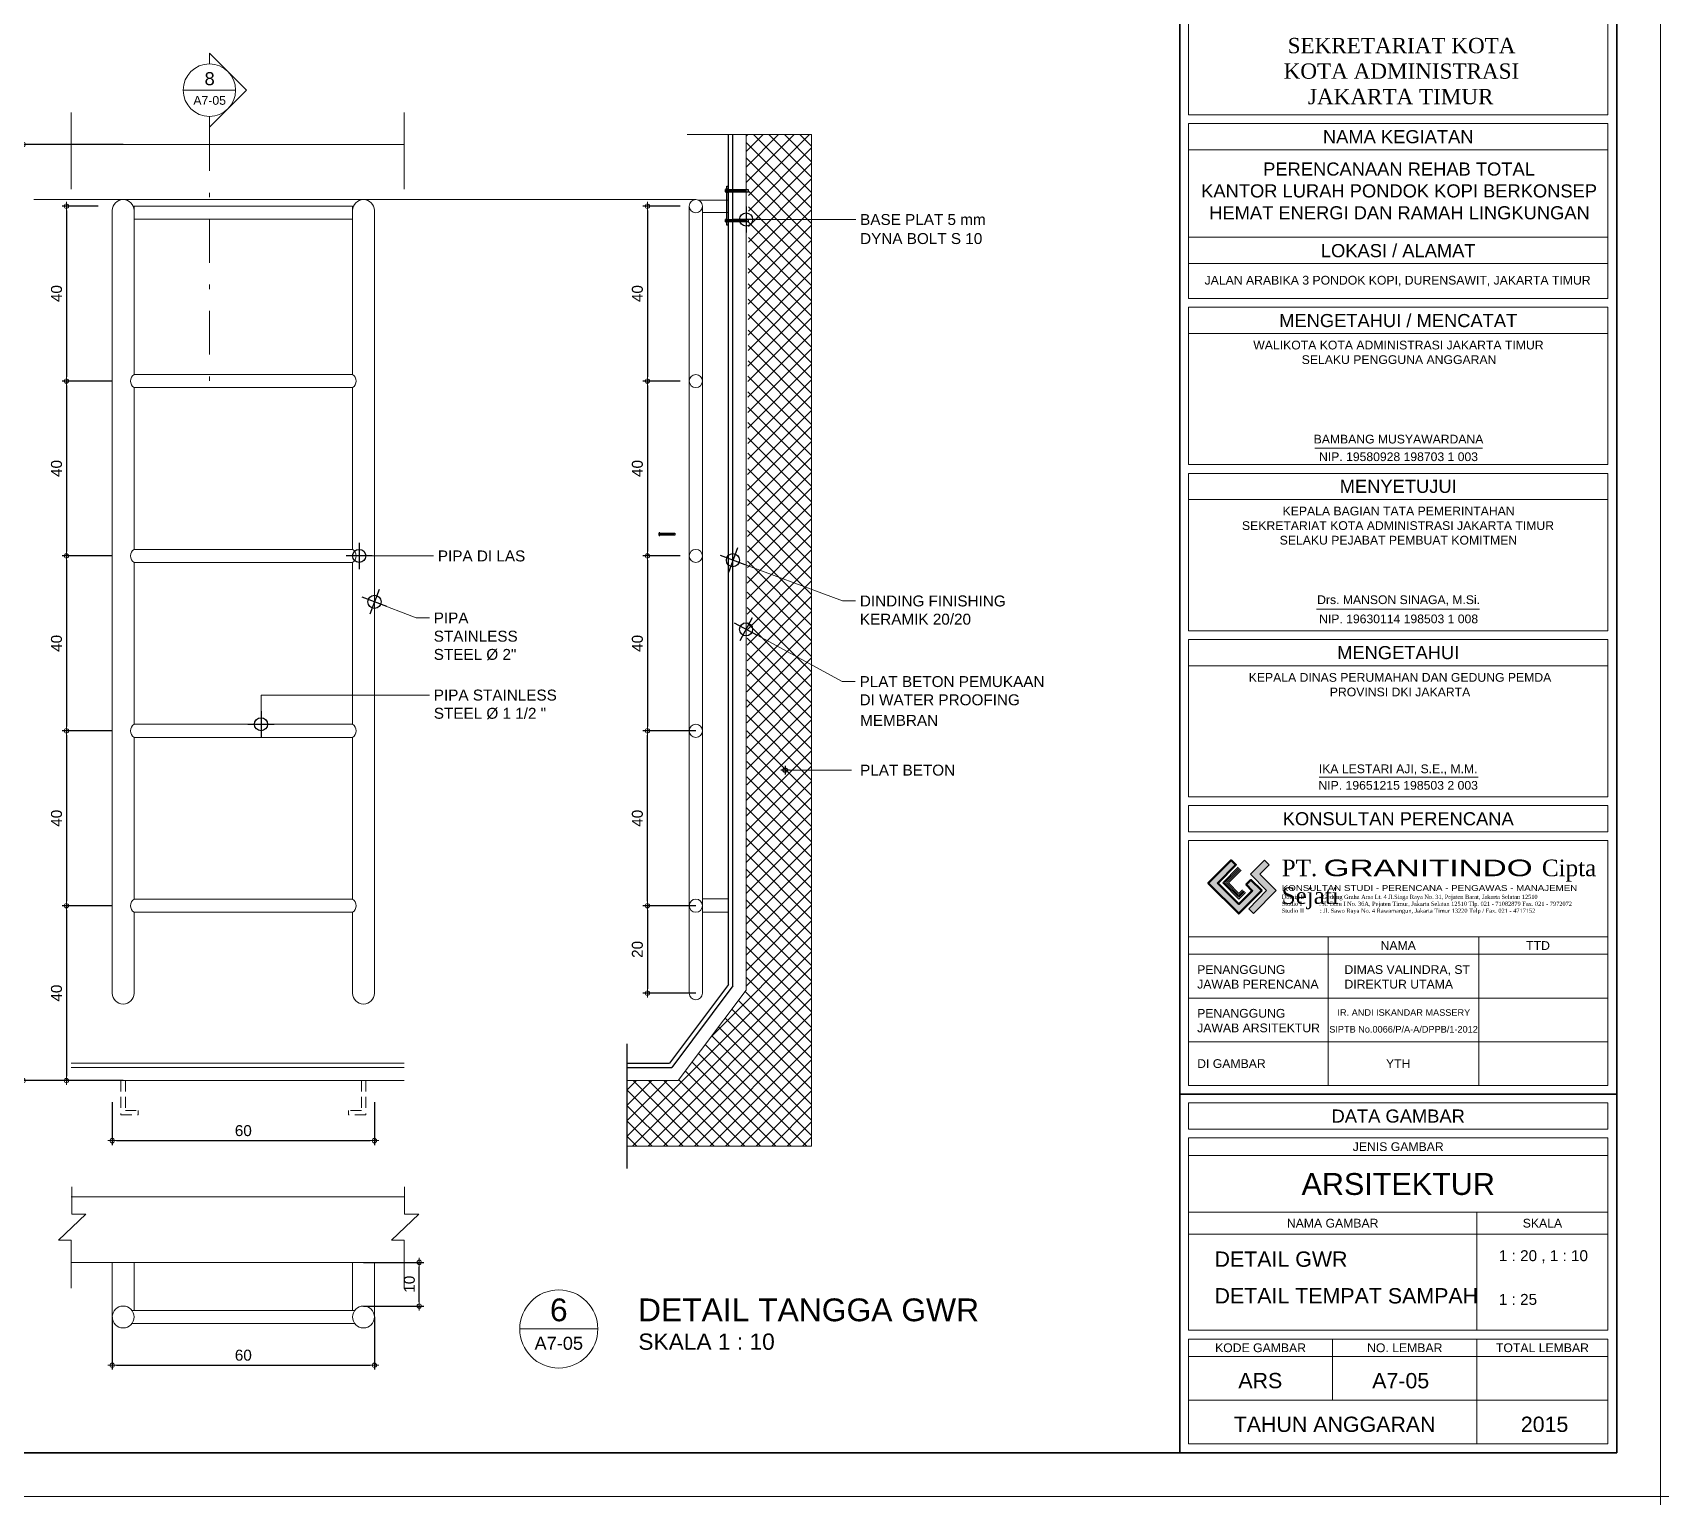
# Model space of a CAD drawing. Header units: millimetres. Extents: x -11 to 1625, y -267 to 180.
# Drawn here: x 873.97 to 911.21, y -102 to -68.52 of the extents above; entities that cross this region are included whole.
import ezdxf
from ezdxf.enums import TextEntityAlignment as Align

# ---------------------------------------------------------------- set-up
doc = ezdxf.new("R2010")
doc.units = ezdxf.units.MM
doc.linetypes.add('DASHDOT', pattern=[1, 0.5, -0.25, 0, -0.25])
doc.linetypes.add('HIDDEN', pattern=[0.375, 0.25, -0.125])
for name, color, linetype, lineweight in [('ars', 11, 'Continuous', 5), ('GRS KOP', 1, 'Continuous', 35), ('keramik', 73, 'Continuous', 5), ('kop', 7, 'Continuous', 20), ('logo', 7, 'Continuous', 50), ('not', 7, 'Continuous', 20), ('tem', 5, 'Continuous', 20), ('TEXT', 7, 'Continuous', 9), ('u', 6, 'Continuous', 20)]:
    doc.layers.add(name, color=color, linetype=linetype, lineweight=lineweight)
doc.styles.add('BARU', font='complex.shx')
doc.styles.add('S', font='SIMPLEX', dxfattribs={"width": 1.1})
doc.styles.get("Standard").update_dxf_attribs({"font": 'ARIALUNI.TTF'})
doc.dimstyles.new('sk-100', dxfattribs={"dimtxt": 0.25, "dimasz": 0.1, "dimexe": 0.1, "dimexo": 0, "dimgap": 0.1, "dimtad": 1, "dimdec": 4, "dimlfac": 100, "dimzin": 12, "dimdsep": 46, "dimtxsty": 'Standard', "dimblk": 'BULAT', "dimcen": 0.1, "dimadec": 0, "dimazin": 3, "dimtfac": 1, "dimtdec": 4, "dimtofl": 0, "dimtmove": 0, "dimatfit": 3, "dimldrblk": 'BULAT', "dimfxl": 0, "dimtolj": 1, "dimtzin": 0, "dimarcsym": 0})
doc.dimstyles.new('SK-20', dxfattribs={"dimtxt": 0.25, "dimasz": 0.1, "dimexe": 0.1, "dimexo": 0, "dimgap": 0.1, "dimtad": 1, "dimdec": 0, "dimlfac": 20, "dimzin": 12, "dimdsep": 46, "dimtxsty": 'Standard', "dimblk": 'BULAT', "dimcen": 0.1, "dimdle": 0.1, "dimclrd": 256, "dimclre": 256, "dimclrt": 256, "dimadec": 0, "dimazin": 3, "dimtfac": 1, "dimtdec": 0, "dimtix": 1, "dimtofl": 0, "dimtmove": 0, "dimatfit": 3, "dimldrblk": 'BULAT', "dimfxl": 0, "dimtolj": 1, "dimtzin": 0, "dimlwd": -1, "dimlwe": -1, "dimarcsym": 0})

# ---------------------------------------------------------------- blocks, each defined once
blk = doc.blocks.new('logo granitindo baru')
at = {"layer": 'logo'}
for points in [[(1.03, 1.463), (0.916, 1.574), (0.366, 1.024), (1.1, 0.289), (1.652, 0.843), (1.392, 1.098), (1.281, 0.987), (1.423, 0.84), (1.102, 0.519), (0.594, 1.025)], [(1.721, 1.576), (1.381, 1.236), (1.771, 0.842), (1.341, 0.407), (1.454, 0.294), (2.001, 0.844), (1.609, 1.237), (1.835, 1.464)]]:
    blk.add_hatch(color=8, dxfattribs=at).paths.add_polyline_path(points)
blk.add_lwpolyline([(1.03, 1.463), (0.916, 1.574), (0.366, 1.024), (1.1, 0.289), (1.652, 0.843), (1.392, 1.098), (1.281, 0.987), (1.423, 0.84), (1.102, 0.519), (0.594, 1.025), (1.03, 1.463), (0.916, 1.574)], dxfattribs=at)
at = {"layer": 'logo', "lineweight": 0}
blk.add_lwpolyline([(1.721, 1.576), (1.381, 1.236), (1.771, 0.842), (1.341, 0.407), (1.454, 0.294), (2.001, 0.844), (1.609, 1.237), (1.835, 1.464), (1.721, 1.576)], dxfattribs=at)
at = {"layer": 'logo', "lineweight": 13}
for points in [[(1.089, 1.403), (0.713, 1.026), (1.101, 0.638), (1.258, 0.794)], [(1.112, 1.38), (0.759, 1.026), (1.101, 0.683), (1.235, 0.817)], [(1.134, 1.357), (0.803, 1.026), (1.101, 0.728), (1.213, 0.839)], [(1.157, 1.334), (0.85, 1.026), (1.101, 0.775), (1.189, 0.863)]]:
    blk.add_lwpolyline(points, dxfattribs=at)
at = {"layer": 'logo', "insert": (2.134, 1.589), "char_height": 0.4, "width": 7.66452, "attachment_point": 1}
blk.add_mtext('{\\fTimes New Roman|b0|i0|c0|p18;PT. \\fCityBlueprint|b0|i0|c2|p2;\\W1.5;GRANITINDO \\fTimes New Roman|b0|i0|c0|p18;\\W1;Cipta Sejati}', dxfattribs=at)
at = {"layer": 'logo', "insert": (2.134, 0.975), "char_height": 0.1, "attachment_point": 1}
blk.add_mtext_dynamic_manual_height_columns('{\\f@Arial Unicode MS|b0|i0|c0|p34;\\H1.4x;\\W1.2;KONSULTAN STUDI - PERENCANA - PENGAWAS - MANAJEMEN\\fTimes New Roman|b0|i0|c0|p18;\\P\\pt0.9;\\H0.71429x;\\W1;Domisili ^I: Gedung Graha Arsa Lt. 4 Jl.Siaga Raya No. 31, Pejaten Barat, Jakarta Selatan 12510\\PStudio I ^I: Jl. Batu I No. 36A, Pejaten Timur, Jakarta Selatan 12510 Tlp. 021 - 71082879 Fax. 021 - 7972072\\PStudio II          : Jl. Sawo Raya No. 4 Rawamangun, Jakarta Timur 13220 Telp / Fax. 021 - 4717152}', width=9.56937, gutter_width=0, heights=[1.67], dxfattribs=at)
blk = doc.blocks.new('kop')
at = {"layer": 'GRS KOP'}
for p, q in [((73, 1), (73, 54)), ((83, 1), (83, 54)), ((73, 9.2), (83, 9.2))]:
    blk.add_line(p, q, dxfattribs=at)
blk.add_lwpolyline([(1, 54), (83, 54), (83, 1), (1, 1)], close=True, dxfattribs=at)
at = {"layer": 'kop', "color": 7}
for p, q in [((84, 55), (0, 55)), ((0, 55), (0, 0)), ((84, 55), (84, 0)), ((84, 55), (84, 0)), ((0, 0), (84, 0))]:
    blk.add_line(p, q, dxfattribs=at)
at = {"layer": 'kop'}
for p, q in [((73.2, 31.6), (73.2, 34.2)), ((82.8, 31.6), (82.8, 34.2)), ((82.8, 31.6), (73.2, 31.6)), ((73.2, 27.4), (73.2, 31.4)), ((82.8, 31.4), (73.2, 31.4)), ((82.8, 27.4), (82.8, 31.4)), ((82.8, 30.8), (73.2, 30.8)), ((82.8, 28.8), (73.2, 28.8)), ((82.8, 28.2), (73.2, 28.2)), ((82.8, 27.4), (73.2, 27.4)), ((73.2, 23.6), (73.2, 27.2)), ((82.8, 27.2), (73.2, 27.2)), ((82.8, 23.6), (82.8, 27.2)), ((82.8, 26.6), (73.2, 26.6)), ((76.089, 23.976), (79.928, 23.976)), ((82.8, 23.6), (73.2, 23.6)), ((73.2, 19.8), (73.2, 23.4)), ((82.8, 23.4), (73.2, 23.4)), ((82.8, 19.8), (82.8, 23.4)), ((82.8, 22.8), (73.2, 22.8)), ((76.127, 20.296), (79.863, 20.296)), ((82.8, 19.8), (73.2, 19.8)), ((73.2, 16), (73.2, 19.6)), ((82.8, 19.6), (73.2, 19.6)), ((82.8, 16), (82.8, 19.6)), ((82.8, 19), (73.2, 19)), ((82.8, 16), (73.2, 16)), ((73.2, 9.4), (73.2, 15)), ((82.8, 15), (73.2, 15)), ((82.8, 9.4), (82.8, 15)), ((82.8, 12.8), (73.2, 12.8)), ((76.4, 9.4), (76.4, 12.8)), ((79.842, 9.4), (79.842, 12.8)), ((82.8, 12.4), (73.2, 12.4)), ((73.2, 12.4), (73.2, 11.4)), ((82.8, 11.4), (73.2, 11.4)), ((82.8, 10.4), (73.2, 10.4)), ((82.8, 9.4), (73.2, 9.4)), ((73.2, 7.8), (82.8, 7.8)), ((73.2, 6.5), (82.8, 6.5)), ((79.8, 3.8), (79.8, 6.5)), ((73.2, 6), (82.8, 6)), ((76.5, 2.2), (76.5, 3.6)), ((79.8, 1.2), (79.8, 3.6)), ((73.2, 3.2), (82.8, 3.2)), ((73.2, 2.2), (82.8, 2.2))]:
    blk.add_line(p, q, dxfattribs=at)
blk.add_lwpolyline([(76.189, 16.449), (79.826, 16.449)], dxfattribs=at)
for points in [[(73.2, 15.2), (82.8, 15.2), (82.8, 15.8), (73.2, 15.8)], [(73.2, 8.4), (82.8, 8.4), (82.8, 9), (73.2, 9)], [(73.2, 3.8), (82.8, 3.8), (82.8, 8.2), (73.2, 8.2)], [(73.2, 1.2), (82.8, 1.2), (82.8, 3.6), (73.2, 3.6)]]:
    blk.add_lwpolyline(points, close=True, dxfattribs=at)
at = {"xscale": 0.9500000000000455, "yscale": 0.9500000000000455, "zscale": 0.9500000000000455}
blk.add_blockref('logo granitindo baru', (73.307, 13.056), dxfattribs=at)
at = {"layer": 'kop'}
for s, height, p in [('NAMA KEGIATAN', 0.3, (78, 31.1)), ('LOKASI / ALAMAT', 0.3, (78, 28.5)), ('JALAN ARABIKA 3 PONDOK KOPI, DURENSAWIT, JAKARTA TIMUR', 0.2, (77.986, 27.8)), ('MENGETAHUI / MENCATAT', 0.3, (78, 26.9)), ('BAMBANG MUSYAWARDANA', 0.19926, (78.007, 24.183)), ('NIP. 19580928 198703 1 003', 0.19926, (78.007, 23.78)), ('MENYETUJUI', 0.3, (78, 23.1)), ('Drs. MANSON SINAGA, M.Si.', 0.19926, (78.009, 20.496)), ('NIP. 19630114 198503 1 008', 0.19926, (78.009, 20.071)), ('MENGETAHUI', 0.3, (78, 19.3)), ('IKA LESTARI AJI, S.E., M.M.', 0.2, (77.999, 16.625)), ('NIP. 19651215 198503 2 003', 0.2, (77.999, 16.264)), ('KONSULTAN PERENCANA', 0.3, (78, 15.5)), ('NAMA', 0.2, (78, 12.6)), ('TTD', 0.2, (81.2, 12.6)), ('DATA GAMBAR', 0.3, (78, 8.7)), ('JENIS GAMBAR', 0.2, (78, 8)), ('ARSITEKTUR', 0.5, (78, 7.146)), ('NAMA GAMBAR', 0.2, (76.5, 6.25)), ('SKALA', 0.2, (81.3, 6.25)), ('KODE GAMBAR', 0.2, (74.85, 3.4)), ('NO. LEMBAR', 0.2, (78.15, 3.4)), ('TOTAL LEMBAR', 0.2, (81.3, 3.4)), ('ARS', 0.35, (74.844, 2.65)), ('TAHUN ANGGARAN', 0.35, (76.545, 1.65)), ('2015', 0.35, (81.349, 1.65))]:
    blk.add_text(s, height=height, dxfattribs=at).set_placement(p, align=Align.MIDDLE)
blk.add_text('SIPTB No.0066/P/A-A/DPPB/1-2012', height=0.15, dxfattribs=at).set_placement((78.122, 10.609), align=Align.CENTER)
at = {"layer": 'kop', "attachment_point": 1, "style": 'BARU'}
for s, width, insert, char_height in [('\\pi1.4375;{\\fRomantic|b0|i0|c2|p2;SEKRETARIAT KOTA\\P\\pi1.3461;KOTA ADMINISTRASI\\P\\pi1.9027;JAKARTA TIMUR}', 7.94943, (74.033, 33.359), 0.35), ('\\pi0.65609;{\\fArial|b0|i0|c0|p34;WALIKOTA KOTA ADMINISTRASI JAKARTA TIMUR\\P\\pi1.7645;SELAKU PENGGUNA ANGGARAN}', 7.94943, (74.027, 26.434), 0.2), ('\\pi1.5072;{\\fArial|b0|i0|c0|p34;KEPALA BAGIAN TATA PEMERINTAHAN\\P\\pi0.57794;SEKRETARIAT KOTA ADMINISTRASI JAKARTA TIMUR\\P\\pi1.4412;SELAKU PEJABAT PEMBUAT KOMITMEN}', 8.28085, (73.847, 22.638), 0.2), ('\\pi1.1521;{\\fArial|b0|i0|c0|p34;KEPALA DINAS PERUMAHAN DAN GEDUNG PEMDA\\P\\pi3.0079;PROVINSI DKI JAKARTA}', 9.20836, (73.427, 18.833), 0.2)]:
    blk.add_mtext_dynamic_manual_height_columns(s, width=width, gutter_width=1.5, heights=[0], dxfattribs=dict(at, insert=insert, char_height=char_height))
at = {"layer": 'kop', "insert": (73.464, 30.51), "char_height": 0.3, "attachment_point": 1}
blk.add_mtext_dynamic_manual_height_columns('\\pi1.446;PERENCANAAN REHAB TOTAL \\P\\pi0.026798;KANTOR LURAH PONDOK KOPI BERKONSEP \\P\\pi0.21087;HEMAT ENERGI DAN RAMAH LINGKUNGAN', width=9.06362, gutter_width=1.5, heights=[0], dxfattribs=at)
at = {"layer": 'kop', "attachment_point": 1}
for s, insert, char_height, width in [('PENANGGUNG\\PJAWAB PERENCANA', (73.4, 12.15), 0.2, 8.33062), ('DIMAS VALINDRA, ST\\PDIREKTUR UTAMA', (76.77, 12.15), 0.2, 8.16499), ('PENANGGUNG\\PJAWAB ARSITEKTUR', (73.4, 11.15), 0.2, 8.79211), ('IR. ANDI ISKANDAR MASSERY', (76.609, 11.143), 0.15, 4.04264), ('DI GAMBAR', (73.4, 10), 0.2, 7.59768)]:
    blk.add_mtext(s, dxfattribs=dict(at, insert=insert, char_height=char_height, width=width))
at = {"layer": 'kop', "style": 'BARU', "flags": 4}
for p, height in [((73.8, 5.4), 0.35), ((80.303, 5.382), 0.25), ((73.8, 4.9), 0.35), ((80.303, 4.882), 0.25), ((73.8, 4.4), 0.35), ((80.303, 4.382), 0.25)]:
    blk.add_attdef('-', p, '', height=height, dxfattribs=at)
at = {"layer": 'kop', "flags": 4}
for tag, p in [('AR-00', (78.057, 2.648)), ('00', (81.238, 2.647))]:
    blk.add_attdef(tag, text='', height=0.35, dxfattribs=at).set_placement(p, align=Align.MIDDLE)
blk = doc.blocks.new('BULAT')
for p, q in [((-1, 0), (1, 0)), ((0, -1), (0, 1))]:
    blk.add_line(p, q)
blk.add_circle((0, 0), 0.5)
blk = doc.blocks.new('*D392')
at = {"layer": 'Defpoints', "color": 0}
for p in [(888.785, -72.489), (888.034, -76.489), (888.785, -76.489)]:
    blk.add_point(p, dxfattribs=at)
at = {"layer": 'u', "color": 0, "lineweight": -2}
for p, q in [((888.785, -72.489), (887.934, -72.489)), ((888.034, -72.589), (888.034, -76.389)), ((888.785, -76.489), (887.934, -76.489))]:
    blk.add_line(p, q, dxfattribs=at)
at = {"layer": 'u', "color": 0, "lineweight": -2, "xscale": 0.1, "yscale": 0.1, "zscale": 0.1}
for p, rotation in [((888.034, -72.489), 90), ((888.034, -76.489), 270)]:
    blk.add_blockref('BULAT', p, dxfattribs=dict(at, rotation=rotation))
at = {"layer": 'u', "color": 0, "insert": (887.806, -74.489), "char_height": 0.25, "attachment_point": 5, "rotation": 90}
blk.add_mtext('\\A1;40', dxfattribs=at)
blk = doc.blocks.new('*D393')
at = {"layer": 'Defpoints', "color": 0}
for p in [(888.785, -76.489), (888.034, -80.489), (888.785, -80.489)]:
    blk.add_point(p, dxfattribs=at)
at = {"layer": 'u', "color": 0, "lineweight": -2}
for p, q in [((888.785, -76.489), (887.934, -76.489)), ((888.034, -76.589), (888.034, -80.389)), ((888.785, -80.489), (887.934, -80.489))]:
    blk.add_line(p, q, dxfattribs=at)
at = {"layer": 'u', "color": 0, "lineweight": -2, "xscale": 0.1, "yscale": 0.1, "zscale": 0.1}
for p, rotation in [((888.034, -76.489), 90), ((888.034, -80.489), 270)]:
    blk.add_blockref('BULAT', p, dxfattribs=dict(at, rotation=rotation))
at = {"layer": 'u', "color": 0, "insert": (887.806, -78.489), "char_height": 0.25, "attachment_point": 5, "rotation": 90}
blk.add_mtext('\\A1;40', dxfattribs=at)
blk = doc.blocks.new('*D394')
at = {"layer": 'Defpoints', "color": 0}
for p in [(888.785, -80.489), (888.034, -84.489), (888.785, -84.489)]:
    blk.add_point(p, dxfattribs=at)
at = {"layer": 'u', "color": 0, "lineweight": -2}
for p, q in [((888.785, -80.489), (887.934, -80.489)), ((888.034, -80.589), (888.034, -84.389)), ((888.785, -84.489), (887.934, -84.489))]:
    blk.add_line(p, q, dxfattribs=at)
at = {"layer": 'u', "color": 0, "lineweight": -2, "xscale": 0.1, "yscale": 0.1, "zscale": 0.1}
for p, rotation in [((888.034, -80.489), 90), ((888.034, -84.489), 270)]:
    blk.add_blockref('BULAT', p, dxfattribs=dict(at, rotation=rotation))
at = {"layer": 'u', "color": 0, "insert": (887.806, -82.489), "char_height": 0.25, "attachment_point": 5, "rotation": 90}
blk.add_mtext('\\A1;40', dxfattribs=at)
blk = doc.blocks.new('*D395')
at = {"layer": 'Defpoints', "color": 0}
for p in [(888.453, -88.489), (888.034, -90.489), (889.142, -90.489)]:
    blk.add_point(p, dxfattribs=at)
at = {"layer": 'u', "color": 0, "lineweight": -2}
for p, q in [((888.453, -88.489), (887.934, -88.489)), ((888.034, -88.589), (888.034, -90.389)), ((889.142, -90.489), (887.934, -90.489))]:
    blk.add_line(p, q, dxfattribs=at)
at = {"layer": 'u', "color": 0, "lineweight": -2, "xscale": 0.1, "yscale": 0.1, "zscale": 0.1}
for p, rotation in [((888.034, -88.489), 90), ((888.034, -90.489), 270)]:
    blk.add_blockref('BULAT', p, dxfattribs=dict(at, rotation=rotation))
at = {"layer": 'u', "color": 0, "insert": (887.806, -89.489), "char_height": 0.25, "attachment_point": 5, "rotation": 90}
blk.add_mtext('\\A1;20', dxfattribs=at)
blk = doc.blocks.new('*D457')
at = {"layer": 'Defpoints', "color": 0}
for p in [(888.034, -84.489), (889.142, -84.489), (889.142, -88.489)]:
    blk.add_point(p, dxfattribs=at)
at = {"layer": 'u', "color": 0, "lineweight": -2}
for p, q in [((889.142, -84.489), (887.934, -84.489)), ((888.034, -88.389), (888.034, -84.589)), ((889.142, -88.489), (887.934, -88.489))]:
    blk.add_line(p, q, dxfattribs=at)
at = {"layer": 'u', "color": 0, "lineweight": -2, "xscale": 0.1, "yscale": 0.1, "zscale": 0.1}
for p, rotation in [((888.034, -84.489), 90), ((888.034, -88.489), 270)]:
    blk.add_blockref('BULAT', p, dxfattribs=dict(at, rotation=rotation))
at = {"layer": 'u', "color": 0, "insert": (887.806, -86.489), "char_height": 0.25, "attachment_point": 5, "rotation": 90}
blk.add_mtext('\\A1;40', dxfattribs=at)
blk = doc.blocks.new('*D403')
at = {"layer": 'Defpoints', "color": 0}
for p in [(875.789, -92.984), (881.789, -92.984), (881.789, -93.863)]:
    blk.add_point(p, dxfattribs=at)
at = {"layer": 'u', "color": 0, "lineweight": -2}
for p, q in [((875.789, -92.984), (875.789, -93.963)), ((881.789, -92.984), (881.789, -93.963)), ((875.889, -93.863), (881.689, -93.863))]:
    blk.add_line(p, q, dxfattribs=at)
at = {"layer": 'u', "color": 0, "lineweight": -2, "xscale": 0.1, "yscale": 0.1, "zscale": 0.1, "rotation": 180}
blk.add_blockref('BULAT', (875.789, -93.863), dxfattribs=at)
at = {"layer": 'u', "color": 0, "lineweight": -2, "xscale": 0.1, "yscale": 0.1, "zscale": 0.1}
blk.add_blockref('BULAT', (881.789, -93.863), dxfattribs=at)
at = {"layer": 'u', "color": 0, "insert": (878.789, -93.635), "char_height": 0.25, "attachment_point": 5}
blk.add_mtext('\\A1;60', dxfattribs=at)
blk = doc.blocks.new('*D404')
at = {"layer": 'Defpoints', "color": 0}
for p in [(875.789, -76.489), (874.742, -80.489), (875.789, -80.489)]:
    blk.add_point(p, dxfattribs=at)
at = {"layer": 'u', "color": 0, "lineweight": -2}
for p, q in [((875.789, -76.489), (874.642, -76.489)), ((874.742, -76.589), (874.742, -80.389)), ((875.789, -80.489), (874.642, -80.489))]:
    blk.add_line(p, q, dxfattribs=at)
at = {"layer": 'u', "color": 0, "lineweight": -2, "xscale": 0.1, "yscale": 0.1, "zscale": 0.1}
for p, rotation in [((874.742, -76.489), 90), ((874.742, -80.489), 270)]:
    blk.add_blockref('BULAT', p, dxfattribs=dict(at, rotation=rotation))
at = {"layer": 'u', "color": 0, "insert": (874.515, -78.489), "char_height": 0.25, "attachment_point": 5, "rotation": 90}
blk.add_mtext('\\A1;40', dxfattribs=at)
blk = doc.blocks.new('*D405')
at = {"layer": 'Defpoints', "color": 0}
for p in [(875.789, -80.489), (874.742, -84.489), (875.789, -84.489)]:
    blk.add_point(p, dxfattribs=at)
at = {"layer": 'u', "color": 0, "lineweight": -2}
for p, q in [((875.789, -80.489), (874.642, -80.489)), ((874.742, -80.589), (874.742, -84.389)), ((875.789, -84.489), (874.642, -84.489))]:
    blk.add_line(p, q, dxfattribs=at)
at = {"layer": 'u', "color": 0, "lineweight": -2, "xscale": 0.1, "yscale": 0.1, "zscale": 0.1}
for p, rotation in [((874.742, -80.489), 90), ((874.742, -84.489), 270)]:
    blk.add_blockref('BULAT', p, dxfattribs=dict(at, rotation=rotation))
at = {"layer": 'u', "color": 0, "insert": (874.515, -82.489), "char_height": 0.25, "attachment_point": 5, "rotation": 90}
blk.add_mtext('\\A1;40', dxfattribs=at)
blk = doc.blocks.new('*D406')
at = {"layer": 'Defpoints', "color": 0}
for p in [(875.789, -84.489), (874.742, -88.489), (875.789, -88.489)]:
    blk.add_point(p, dxfattribs=at)
at = {"layer": 'u', "color": 0, "lineweight": -2}
for p, q in [((875.789, -84.489), (874.642, -84.489)), ((874.742, -84.589), (874.742, -88.389)), ((875.789, -88.489), (874.642, -88.489))]:
    blk.add_line(p, q, dxfattribs=at)
at = {"layer": 'u', "color": 0, "lineweight": -2, "xscale": 0.1, "yscale": 0.1, "zscale": 0.1}
for p, rotation in [((874.742, -84.489), 90), ((874.742, -88.489), 270)]:
    blk.add_blockref('BULAT', p, dxfattribs=dict(at, rotation=rotation))
at = {"layer": 'u', "color": 0, "insert": (874.515, -86.489), "char_height": 0.25, "attachment_point": 5, "rotation": 90}
blk.add_mtext('\\A1;40', dxfattribs=at)
blk = doc.blocks.new('*D407')
at = {"layer": 'Defpoints', "color": 0}
for p in [(875.789, -88.489), (874.742, -92.489), (875.789, -92.489)]:
    blk.add_point(p, dxfattribs=at)
at = {"layer": 'u', "color": 0, "lineweight": -2}
for p, q in [((875.789, -88.489), (874.642, -88.489)), ((874.742, -88.589), (874.742, -92.389)), ((875.789, -92.489), (874.642, -92.489))]:
    blk.add_line(p, q, dxfattribs=at)
at = {"layer": 'u', "color": 0, "lineweight": -2, "xscale": 0.1, "yscale": 0.1, "zscale": 0.1}
for p, rotation in [((874.742, -88.489), 90), ((874.742, -92.489), 270)]:
    blk.add_blockref('BULAT', p, dxfattribs=dict(at, rotation=rotation))
at = {"layer": 'u', "color": 0, "insert": (874.515, -90.489), "char_height": 0.25, "attachment_point": 5, "rotation": 90}
blk.add_mtext('\\A1;40', dxfattribs=at)
blk = doc.blocks.new('*D408')
at = {"layer": 'Defpoints', "color": 0}
for p in [(875.47, -72.489), (874.742, -76.489), (875.789, -76.489)]:
    blk.add_point(p, dxfattribs=at)
at = {"layer": 'u', "color": 0, "lineweight": -2}
for p, q in [((875.47, -72.489), (874.642, -72.489)), ((874.742, -72.589), (874.742, -76.389)), ((875.789, -76.489), (874.642, -76.489))]:
    blk.add_line(p, q, dxfattribs=at)
at = {"layer": 'u', "color": 0, "lineweight": -2, "xscale": 0.1, "yscale": 0.1, "zscale": 0.1}
for p, rotation in [((874.742, -72.489), 90), ((874.742, -76.489), 270)]:
    blk.add_blockref('BULAT', p, dxfattribs=dict(at, rotation=rotation))
at = {"layer": 'u', "color": 0, "insert": (874.515, -74.489), "char_height": 0.25, "attachment_point": 5, "rotation": 90}
blk.add_mtext('\\A1;40', dxfattribs=at)
blk = doc.blocks.new('bulat1')
at = {"layer": 'TEXT'}
for p, q in [((0, 0.849), (0.849, 0)), ((0, 0.849), (0, 0.6)), ((0.6, 0), (-0.6, 0)), ((0, -0.849), (0.849, 0)), ((0, -0.849), (0, -0.6))]:
    blk.add_line(p, q, dxfattribs=at)
blk.add_circle((0, 0), 0.6, dxfattribs=at)
at = {"layer": 'TEXT', "style": 'S', "width": 0.75, "flags": 4}
for tag, height, p in [('NO', 0.3, (0.005, 0.113)), ('NOLBR', 0.2, (0.005, -0.334))]:
    blk.add_attdef(tag, text='', height=height, dxfattribs=at).set_placement(p, align=Align.CENTER)
blk = doc.blocks.new('*D458')
at = {"layer": 'Defpoints', "color": 0}
for p in [(875.789, -97.896), (881.789, -97.896), (881.789, -98.999)]:
    blk.add_point(p, dxfattribs=at)
at = {"layer": 'u', "color": 0, "lineweight": -2}
for p, q in [((875.789, -97.896), (875.789, -99.099)), ((881.789, -97.896), (881.789, -99.099)), ((875.889, -98.999), (881.689, -98.999))]:
    blk.add_line(p, q, dxfattribs=at)
at = {"layer": 'u', "color": 0, "lineweight": -2, "xscale": 0.1, "yscale": 0.1, "zscale": 0.1, "rotation": 180}
blk.add_blockref('BULAT', (875.789, -98.999), dxfattribs=at)
at = {"layer": 'u', "color": 0, "lineweight": -2, "xscale": 0.1, "yscale": 0.1, "zscale": 0.1}
blk.add_blockref('BULAT', (881.789, -98.999), dxfattribs=at)
at = {"layer": 'u', "color": 0, "insert": (878.789, -98.771), "char_height": 0.25, "attachment_point": 5}
blk.add_mtext('\\A1;60', dxfattribs=at)
blk = doc.blocks.new('*D459')
at = {"layer": 'Defpoints', "color": 0}
for p in [(881.539, -96.646), (882.816, -96.646), (881.539, -97.646)]:
    blk.add_point(p, dxfattribs=at)
at = {"layer": 'u', "color": 0, "lineweight": -2}
for p, q in [((881.539, -96.646), (882.916, -96.646)), ((882.816, -97.546), (882.816, -96.746)), ((881.539, -97.646), (882.916, -97.646))]:
    blk.add_line(p, q, dxfattribs=at)
at = {"layer": 'u', "color": 0, "lineweight": -2, "xscale": 0.1, "yscale": 0.1, "zscale": 0.1}
for p, rotation in [((882.816, -96.646), 90), ((882.816, -97.646), 270)]:
    blk.add_blockref('BULAT', p, dxfattribs=dict(at, rotation=rotation))
at = {"layer": 'u', "color": 0, "insert": (882.588, -97.146), "char_height": 0.25, "attachment_point": 5, "rotation": 90}
blk.add_mtext('\\A1;10', dxfattribs=at)
blk = doc.blocks.new('*D414')
at = {"layer": 'Defpoints', "color": 0}
for p in [(876.039, -71.077), (873.752, -92.489), (876.039, -92.489)]:
    blk.add_point(p, dxfattribs=at)
at = {"layer": 'u', "color": 0, "lineweight": -2}
for p, q in [((876.039, -71.077), (873.652, -71.077)), ((873.752, -71.177), (873.752, -92.389)), ((876.039, -92.489), (873.652, -92.489))]:
    blk.add_line(p, q, dxfattribs=at)
at = {"layer": 'u', "color": 0, "lineweight": -2, "xscale": 0.1, "yscale": 0.1, "zscale": 0.1}
for p, rotation in [((873.752, -71.077), 90), ((873.752, -92.489), 270)]:
    blk.add_blockref('BULAT', p, dxfattribs=dict(at, rotation=rotation))
at = {"layer": 'u', "color": 0, "insert": (873.525, -81.783), "char_height": 0.25, "attachment_point": 5, "rotation": 90}
blk.add_mtext('\\A1;2150', dxfattribs=at)
blk = doc.blocks.new('Ndtpd')
blk.add_line((0.747, 0), (-0.747, 0))
blk.add_circle((0, 0), 0.747)
at = {"flags": 4}
for tag, height, p in [('NO', 0.5, (0, 0.148)), ('NOLBR', 0.3, (0, -0.398))]:
    blk.add_attdef(tag, text='', height=height, dxfattribs=at).set_placement(p, align=Align.CENTER)
for tag, p, height in [('NDTPD', (1.516, 0.148), 0.5), ('SKALA', (1.523, -0.398), 0.3)]:
    blk.add_attdef(tag, p, '', height=height, dxfattribs=at)

msp = doc.modelspace()

# ---------------------------------------------------------------- hatches: boundary and pattern name
at = {"layer": 'ars', "lineweight": -3}
h = msp.add_hatch(dxfattribs=at)
h.set_pattern_fill('NET', color=256, scale=2, angle=45, style=0)
h.set_pattern_definition([(45, (824.6351, -105.43214), (-0.1767767, 0.1767767), []), (135, (824.6351, -105.43214), (-0.1767767, -0.1767767), [])])
h.paths.add_polyline_path([(891.7920801, -93.9890135), (891.7920801, -70.8491282), (890.2920801, -70.8491282), (890.2920801, -72.11639), (890.3466838, -72.11639), (890.3466838, -72.158886), (890.3447684, -72.7995303), (890.3466838, -72.7995303), (890.3466838, -72.8420264), (890.2920801, -90.4223468), (888.7420801, -92.4890135), (887.5744879, -92.4890135), (887.5744879, -93.9890135)])

# ---------------------------------------------------------------- linework, layer by layer
at = {"layer": 'ars'}
for p, q in [((889.1423987, -72.3390138), (873.9961219, -72.3390138)), ((888.9920801, -90.4890135), (888.9920801, -72.4890135)), ((889.1976308, -72.3496789), (889.8920801, -72.3496789)), ((889.2920801, -90.4890135), (889.2920801, -72.4890135)), ((889.2920801, -72.6345899), (889.8920801, -72.6345899)), ((889.2920801, -88.3345899), (889.8920801, -88.3345899)), ((889.2920801, -88.6345899), (889.8920801, -88.6345899))]:
    msp.add_line(p, q, dxfattribs=at)
msp.add_arc((889.1420801, -90.4890135), 0.15, 180, 0, dxfattribs=at)
at = {"layer": 'keramik', "lineweight": -3}
for p, q in [((889.8920801, -90.2890135), (889.8920801, -70.8491282)), ((889.9920801, -90.3223468), (889.9920801, -70.8491282)), ((889.8920801, -90.2890135), (888.5420801, -92.0890135)), ((889.9920801, -90.3223468), (888.5920801, -92.1890135)), ((887.5744879, -92.0890135), (888.5420801, -92.0890135)), ((887.5744879, -92.1890135), (888.5920801, -92.1890135))]:
    msp.add_line(p, q, dxfattribs=at)
at = {"layer": 'not', "color": 4}
for p, q in [((874.8507058, -70.3436778), (874.8507058, -72.1007146)), ((882.4668379, -70.3436778), (882.4668379, -72.1007146)), ((874.8507058, -71.0768814), (882.4668379, -71.0768814)), ((890.2920801, -90.4223468), (890.2920801, -70.8491282)), ((890.2920801, -71.0768814), (890.2920801, -71.5011455)), ((891.7920801, -93.9890135), (891.7920801, -70.8491282)), ((875.7893323, -72.5890138), (875.7893323, -90.4890135)), ((876.2893323, -72.4865937), (881.2893323, -72.4865937)), ((876.2893323, -72.4890289), (876.2893323, -76.3390135)), ((881.2893323, -72.4890289), (881.2893323, -76.3390135)), ((881.7893323, -72.5890138), (881.7893323, -90.4890135)), ((876.2893323, -72.7865937), (881.2893323, -72.7865937)), ((876.2893323, -76.3390135), (881.2893323, -76.3390135)), ((876.2893323, -76.6390135), (876.2893323, -80.3390135)), ((876.2893323, -76.6390135), (881.2893323, -76.6390135)), ((881.2893323, -76.6390135), (881.2893323, -80.3390135)), ((876.2893323, -80.3390135), (881.2893323, -80.3390135)), ((876.2893323, -80.6390135), (876.2893323, -84.3390135)), ((876.2893323, -80.6390135), (881.2893323, -80.6390135)), ((881.2893323, -80.6390135), (881.2893323, -84.3390135)), ((876.2893323, -84.3390135), (881.2893323, -84.3390135)), ((876.2893323, -84.6390135), (876.2893323, -88.3390135)), ((876.2893323, -84.6390135), (881.2893323, -84.6390135)), ((881.2893323, -84.6390135), (881.2893323, -88.3390135)), ((876.2893323, -88.3390135), (881.2893323, -88.3390135)), ((876.2893323, -88.6390135), (876.2893323, -90.4890135)), ((876.2893323, -88.6390135), (881.2893323, -88.6390135)), ((881.2893323, -88.6390135), (881.2893323, -90.4890135)), ((890.2920801, -90.4223468), (888.7420801, -92.4890135)), ((874.8507058, -92.0890135), (882.4668379, -92.0890135)), ((874.8507058, -92.1890135), (882.4668379, -92.1890135)), ((881.2893323, -92.0890135), (881.7893323, -92.0890135)), ((874.8507058, -92.4890135), (882.4668379, -92.4890135)), ((887.5744879, -92.4890135), (888.7420801, -92.4890135)), ((887.5744879, -93.9890135), (891.7920801, -93.9890135)), ((874.8507058, -95.1459543), (882.4668379, -95.1459543)), ((874.8507058, -96.6459543), (882.4668379, -96.6459543)), ((875.7893323, -96.6459543), (875.7893323, -97.8959543)), ((876.2893323, -96.6459543), (876.2893323, -97.7459543)), ((881.2893323, -96.6459543), (881.2893323, -97.7459543)), ((881.7893323, -96.6459543), (881.7893323, -97.8959543)), ((876.2393323, -97.7459543), (881.3393323, -97.7459543)), ((876.2393323, -98.0459543), (881.3393323, -98.0459543))]:
    msp.add_line(p, q, dxfattribs=at)
at = {"layer": 'not', "linetype": 'DASHDOT', "ltscale": 2}
msp.add_line((878.0137755, -70.6846736), (878.0137755, -76.712588), dxfattribs=at)
at = {"layer": 'not'}
msp.add_line((891.7920801, -70.8491282), (888.9420801, -70.8491282), dxfattribs=at)
at = {"layer": 'not', "linetype": 'Continuous'}
for points in [[(874.8507058, -97.2333507), (874.8507058, -96.1422932), (874.5627058, -96.1422932), (875.1867058, -95.5406932), (874.8635058, -95.5406932), (874.8635058, -94.9204352)], [(882.4668379, -97.2333507), (882.4668379, -96.1422932), (882.1788379, -96.1422932), (882.8028379, -95.5406932), (882.4796379, -95.5406932), (882.4796379, -94.9204352)]]:
    msp.add_lwpolyline(points, dxfattribs=at)
at = {"layer": 'not', "color": 4}
for centre, radius in [((889.1420801, -72.4890135), 0.15), ((889.1420801, -76.4890135), 0.15), ((889.1420801, -80.4890135), 0.15), ((889.1420801, -84.4890135), 0.15), ((889.1420801, -88.4890135), 0.15), ((876.0393323, -97.8959543), 0.25), ((881.5393323, -97.8959543), 0.25)]:
    msp.add_circle(centre, radius, dxfattribs=at)
for centre, radius, start, end in [((876.0393323, -72.5890138), 0.25, 0, 180), ((881.5393323, -72.5890138), 0.25, 0, 180), ((876.3825243, -76.4890135), 0.176592, 121.85185452, 238.14814548), ((881.1961403, -76.4890135), 0.176592, 301.85185452, 58.14814548), ((876.3825243, -80.4890135), 0.176592, 121.85185452, 238.14814548), ((881.1961403, -80.4890135), 0.176592, 301.85185452, 58.14814548), ((876.3825243, -84.4890135), 0.176592, 121.85185452, 238.14814548), ((881.1961403, -84.4890135), 0.176592, 301.85185452, 58.14814548), ((876.3825243, -88.4890135), 0.176592, 121.85185452, 238.14814548), ((881.1961403, -88.4890135), 0.176592, 301.85185452, 58.14814548), ((876.0393323, -90.4890135), 0.25, 180, 0), ((881.5393323, -90.4890135), 0.25, 180, 0)]:
    msp.add_arc(centre, radius, start, end, dxfattribs=at)
at = {"layer": 'tem', "linetype": 'HIDDEN'}
for p, q in [((875.9893323, -92.4890135), (875.9893323, -93.2743265)), ((876.0893323, -92.4890135), (876.0893323, -93.1743265)), ((881.4893323, -92.4890135), (881.4893323, -93.1743265)), ((881.5893323, -92.4890135), (881.5893323, -93.2743265)), ((875.9893323, -93.2743265), (876.3854001, -93.2743265)), ((876.0893323, -93.1743265), (876.3854001, -93.1743265)), ((876.3854001, -93.1743265), (876.3854001, -93.2743265)), ((881.4893323, -93.1743265), (881.1932645, -93.1743265)), ((881.1932645, -93.1743265), (881.1932645, -93.2743265)), ((881.5893323, -93.2743265), (881.1932645, -93.2743265))]:
    msp.add_line(p, q, dxfattribs=at)
at = {"layer": 'u', "lineweight": -3}
for p, q in [((889.8194208, -72.1216725), (889.8329117, -72.1216725)), ((889.8194208, -72.1536035), (889.8329117, -72.1536035)), ((889.8329117, -72.1233136), (890.275225, -72.1233136)), ((889.8329117, -72.1519624), (890.2754961, -72.1519624)), ((889.8194208, -72.8048128), (889.8329117, -72.8048128)), ((889.8194208, -72.8367438), (889.8329117, -72.8367438)), ((889.8329117, -72.8064539), (890.275225, -72.8064539)), ((889.8329117, -72.8351027), (890.2754961, -72.8351027)), ((888.303937, -79.9753009), (888.3174279, -79.9753009)), ((888.303937, -80.0072319), (888.3174279, -80.0072319)), ((888.3174279, -79.976942), (888.6320319, -79.976942)), ((888.3174279, -80.0055908), (888.632303, -80.0055908)), ((887.5744879, -94.4984318), (887.5744879, -91.6469564))]:
    msp.add_line(p, q, dxfattribs=at)
for points in [[(889.8194208, -72.1645023), (889.8329117, -72.1645023), (889.8329117, -72.1107737), (889.8194208, -72.1107737)], [(889.8194208, -72.1107737), (889.8329117, -72.1107737), (889.8329117, -72.1645023), (889.8194208, -72.1645023)], [(889.8384255, -72.0859335), (889.8520922, -72.0859335), (889.8520922, -72.1820815), (889.8384255, -72.1820815)], [(889.8520922, -72.158886), (890.3466838, -72.158886), (890.3466838, -72.11639), (889.8520922, -72.11639)], [(889.8194208, -72.8476426), (889.8329117, -72.8476426), (889.8329117, -72.793914), (889.8194208, -72.793914)], [(889.8194208, -72.793914), (889.8329117, -72.793914), (889.8329117, -72.8476426), (889.8194208, -72.8476426)], [(889.8384255, -72.8652219), (889.8520922, -72.8652219), (889.8520922, -72.7690738), (889.8384255, -72.7690738)], [(889.8384255, -72.8420264), (890.3466838, -72.8420264), (890.3466838, -72.7995303), (889.8384255, -72.7995303)], [(888.303937, -80.0181307), (888.3174279, -80.0181307), (888.3174279, -79.9644021), (888.303937, -79.9644021)], [(888.303937, -79.9644021), (888.3174279, -79.9644021), (888.3174279, -80.0181307), (888.303937, -80.0181307)], [(888.3229418, -79.9700184), (888.6660375, -79.9700184), (888.6660375, -80.0125144), (888.3229418, -80.0125144)]]:
    msp.add_lwpolyline(points, close=True, dxfattribs=at)
msp.add_lwpolyline([(889.8920801, -72.9245058), (889.8520922, -72.9245058), (889.8520922, -72.031252), (889.8920801, -72.031252)], dxfattribs=at)
for centre, start, end in [((889.9124552, -72.1386101), 337.15902023, 26.40381492), ((889.9214807, -72.1381593), 336.34172277, 25.56842952), ((889.9302745, -72.1386101), 337.15902023, 26.40381492), ((889.9393, -72.1381593), 336.34172277, 25.56842952), ((889.9480938, -72.1386101), 337.15902023, 26.40381492), ((889.9571192, -72.1381593), 336.34172277, 25.56842952), ((889.965913, -72.1386101), 337.15902023, 26.40381492), ((889.9749385, -72.1381593), 336.34172277, 25.56842952), ((889.9837323, -72.1386101), 337.15902023, 26.40381492), ((889.9927577, -72.1381593), 336.34172277, 25.56842952), ((890.0015515, -72.1386101), 337.15902023, 26.40381492), ((890.010577, -72.1381593), 336.34172277, 25.56842952), ((890.0193708, -72.1386101), 337.15902023, 26.40381492), ((890.0283962, -72.1381593), 336.34172277, 25.56842952), ((890.03719, -72.1386101), 337.15902023, 26.40381492), ((890.0462155, -72.1381593), 336.34172277, 25.56842952), ((890.0550093, -72.1386101), 337.15902023, 26.40381492), ((890.0640348, -72.1381593), 336.34172277, 25.56842952), ((890.2377713, -72.1381593), 336.34172277, 25.56842952), ((890.244089, -72.1379339), 335.93128002, 25.15304358), ((889.9124552, -72.8217504), 337.15902023, 26.40381492), ((889.9214807, -72.8212996), 336.34172277, 25.56842952), ((889.9302745, -72.8217504), 337.15902023, 26.40381492), ((889.9393, -72.8212996), 336.34172277, 25.56842952), ((889.9480938, -72.8217504), 337.15902023, 26.40381492), ((889.9571192, -72.8212996), 336.34172277, 25.56842952), ((889.965913, -72.8217504), 337.15902023, 26.40381492), ((889.9749385, -72.8212996), 336.34172277, 25.56842952), ((889.9837323, -72.8217504), 337.15902023, 26.40381492), ((889.9927577, -72.8212996), 336.34172277, 25.56842952), ((890.0015515, -72.8217504), 337.15902023, 26.40381492), ((890.010577, -72.8212996), 336.34172277, 25.56842952), ((890.0193708, -72.8217504), 337.15902023, 26.40381492), ((890.0283962, -72.8212996), 336.34172277, 25.56842952), ((890.03719, -72.8217504), 337.15902023, 26.40381492), ((890.0462155, -72.8212996), 336.34172277, 25.56842952), ((890.0550093, -72.8217504), 337.15902023, 26.40381492), ((890.0640348, -72.8212996), 336.34172277, 25.56842952), ((890.2377713, -72.8212996), 336.34172277, 25.56842952), ((890.244089, -72.8210742), 335.93128002, 25.15304358), ((888.4344247, -79.9922385), 337.15902023, 26.40381492), ((888.4434501, -79.9917877), 336.34172277, 25.56842952), ((888.4522439, -79.9922385), 337.15902023, 26.40381492), ((888.4612694, -79.9917877), 336.34172277, 25.56842952), ((888.4700632, -79.9922385), 337.15902023, 26.40381492), ((888.4790887, -79.9917877), 336.34172277, 25.56842952), ((888.4878825, -79.9922385), 337.15902023, 26.40381492), ((888.4969079, -79.9917877), 336.34172277, 25.56842952), ((888.5057017, -79.9922385), 337.15902023, 26.40381492), ((888.5147272, -79.9917877), 336.34172277, 25.56842952), ((888.523521, -79.9922385), 337.15902023, 26.40381492), ((888.5325464, -79.9917877), 336.34172277, 25.56842952), ((888.5413402, -79.9922385), 337.15902023, 26.40381492), ((888.5503657, -79.9917877), 336.34172277, 25.56842952), ((888.5591595, -79.9922385), 337.15902023, 26.40381492), ((888.5681849, -79.9917877), 336.34172277, 25.56842952), ((888.5769787, -79.9922385), 337.15902023, 26.40381492), ((888.5860042, -79.9917877), 336.34172277, 25.56842952), ((888.5945783, -79.9917877), 336.34172277, 25.56842952), ((888.6008959, -79.9915623), 335.93128002, 25.15304358)]:
    msp.add_arc(centre, 0.0343977, start, end, dxfattribs=at)

# ---------------------------------------------------------------- block references
at = {"layer": 'kop'}
ref = msp.add_blockref('kop', (827.2141618, -102), dxfattribs=at)
ref.add_attrib('-', 'DETAIL GWR', (901.0112336, -96.7474995), dxfattribs={"height": 0.35, "flags": 4})
ref.add_attrib('-', 'DETAIL TEMPAT SAMPAH', (901.0112336, -97.5859851), dxfattribs={"height": 0.35, "flags": 4})
ref.add_attrib('-', '1 : 25', (907.5176455, -97.6184399), dxfattribs={"height": 0.25, "flags": 4})
ref.add_attrib('-', '1 : 20 , 1 : 10', (907.5176455, -96.6184399), dxfattribs={"height": 0.25, "flags": 4})
ref.add_attrib('AR-00', 'A7-05', dxfattribs={"height": 0.34997405, "flags": 4}).set_placement((905.2711174, -99.3523013), align=Align.MIDDLE)
ref.add_attrib('-', 'YTH', dxfattribs={"height": 0.2}).set_placement((905.2141618, -92.1), align=Align.MIDDLE)
for p in [(911.2141622, -102), (911.2141622, -157)]:
    msp.add_blockref('kop', p, dxfattribs=at)
at = {"layer": 'not'}
ref = msp.add_blockref('bulat1', (878.0137755, -69.8361455), dxfattribs=at)
ref.add_attrib('NOLBR', 'A7-05', dxfattribs={"layer": 'TEXT', "height": 0.2, "flags": 4}).set_placement((878.0185411, -70.1703832), align=Align.CENTER)
ref.add_attrib('NO', '8', dxfattribs={"layer": 'TEXT', "height": 0.3, "flags": 4}).set_placement((878.0185411, -69.7232428), align=Align.CENTER)
ref = msp.add_blockref('Ndtpd', (886.0072759, -98.1696577), dxfattribs=dict(at, xscale=1.195522267545509, yscale=1.195522267545679, zscale=1.195522267545643))
ref.add_attrib('NO', '6', dxfattribs={"layer": '0', "height": 0.5209488, "flags": 4}).set_placement((886.0067889, -97.9932408), align=Align.CENTER)
ref.add_attrib('NDTPD', 'DETAIL TANGGA GWR', (887.8197084, -97.9932408), dxfattribs={"layer": '0', "height": 0.520948828, "flags": 4})
ref.add_attrib('NOLBR', 'A7-05', dxfattribs={"layer": '0', "height": 0.29768504, "flags": 4}).set_placement((886.0067889, -98.645909), align=Align.CENTER)
ref.add_attrib('SKALA', 'SKALA 1 : 10', (887.8283413, -98.645909), dxfattribs={"layer": '0', "height": 0.372106306, "flags": 4})

# ---------------------------------------------------------------- texts
at = {"layer": 'not', "color": 0, "char_height": 0.25, "attachment_point": 1}
for s, insert in [('BASE PLAT 5 mm', (892.9020456, -72.6693478)), ('DYNA BOLT S 10', (892.9020456, -73.1051116)), ('DINDING FINISHING \\PKERAMIK 20/20', (892.896553, -81.3940708)), ('PLAT BETON PEMUKAAN\\PDI WATER PROOFING ', (892.8897522, -83.2378118)), ('MEMBRAN', (892.9020456, -84.1254586)), ('PLAT BETON', (892.9020456, -85.2629689))]:
    msp.add_mtext(s, dxfattribs=dict(at, insert=insert))
at = {"layer": 'not', "char_height": 0.25, "attachment_point": 1}
for s, insert in [('PIPA DI LAS', (883.2407947, -80.3640135)), ('PIPA\\PSTAINLESS\\PSTEEL %%C 2"', (883.1461125, -81.7829474)), ('PIPA STAINLESS \\PSTEEL %%C 1 1/2 "', (883.1479077, -83.546433))]:
    msp.add_mtext(s, dxfattribs=dict(at, insert=insert))

# ---------------------------------------------------------------- dimensions: what is measured, and where the dimension line sits
at = {"layer": 'u'}
dim = msp.add_linear_dim(base=(873.7522606, -92.4890135), p1=(876.0393323, -71.0768814), p2=(876.0393323, -92.4890135), angle=90, text='2150', dimstyle='sk-100', override={"dimlfac": 10, "dimfxl": 0.18}, dxfattribs=at)
dim.commit()
dim.dimension.update_dxf_attribs({"geometry": '*D414', "text_midpoint": (873.5245321, -81.7829474)})
for base, p1, p2, picture, middle in [((874.7423901, -76.4890135), (875.4701439, -72.4890135), (875.7893291, -76.4890135), '*D408', (874.5146615, -74.4890135)), ((888.0336255, -76.4890135), (888.7848309, -72.4890135), (888.7848309, -76.4890135), '*D392', (887.805897, -74.4890135)), ((874.7423901, -80.4890135), (875.7893291, -76.4890135), (875.7893291, -80.4890135), '*D404', (874.5146615, -78.4890135)), ((888.0336255, -80.4890135), (888.7848309, -76.4890135), (888.7848309, -80.4890135), '*D393', (887.805897, -78.4890135)), ((874.7423901, -84.4890135), (875.7893291, -80.4890135), (875.7893291, -84.4890135), '*D405', (874.5146615, -82.4890135)), ((888.0336255, -84.4890135), (888.7848309, -80.4890135), (888.7848309, -84.4890135), '*D394', (887.805897, -82.4890135)), ((874.7423901, -88.4890135), (875.7893291, -84.4890135), (875.7893291, -88.4890135), '*D406', (874.5146615, -86.4890135)), ((888.0336255, -84.4890135), (889.1420801, -88.4890135), (889.1420801, -84.4890135), '*D457', (887.805897, -86.4890135)), ((874.7423901, -92.4890135), (875.7893291, -88.4890135), (875.7893291, -92.4890135), '*D407', (874.5146615, -90.4890135)), ((888.0336255, -90.4890135), (888.4530371, -88.4890135), (889.1420801, -90.4890135), '*D395', (887.805897, -89.4890135)), ((882.8155358, -96.6459543), (881.5393323, -97.6459543), (881.5393323, -96.6459543), '*D459', (882.5878073, -97.1459543))]:
    dim = msp.add_linear_dim(base=base, p1=p1, p2=p2, angle=90, dimstyle='sk-100', override={"dimlfac": 10, "dimfxl": 0.18}, dxfattribs=at)
    dim.commit()
    dim.dimension.update_dxf_attribs({"geometry": picture, "text_midpoint": middle})
dim = msp.add_aligned_dim(p1=(875.7893323, -92.9844219), p2=(881.7893323, -92.9844219), distance=-0.8787158, dimstyle='sk-100', override={"dimlfac": 10, "dimfxl": 0.18}, dxfattribs=at)
dim.commit()
dim.dimension.update_dxf_attribs({"geometry": '*D403', "text_midpoint": (878.7893323, -93.6354092)})
dim = msp.add_linear_dim(base=(881.7893323, -98.9985614), p1=(875.7893323, -97.8959543), p2=(881.7893323, -97.8959543), dimstyle='sk-100', override={"dimlfac": 10, "dimfxl": 0.18}, dxfattribs=at)
dim.commit()
dim.dimension.update_dxf_attribs({"geometry": '*D458', "text_midpoint": (878.7893323, -98.7708328)})

# ---------------------------------------------------------------- leaders
at = {"layer": 'ars'}
for points in [[(881.4393323, -80.4890135), (883.1407947, -80.4890135)], [(889.9920801, -80.5857375), (892.496553, -81.5190708), (892.796553, -81.5190708)], [(881.7893323, -81.5390136), (882.7461125, -81.9079474), (883.0461125, -81.9079474)], [(890.2920801, -82.1677217), (892.4897522, -83.3628118), (892.7897522, -83.3628118)], [(879.1940223, -84.3390135), (879.1940223, -83.671433), (883.0479077, -83.671433)]]:
    msp.add_leader(points, dimstyle='SK-20', override={"dimasz": 0.3, "dimtad": 0}, dxfattribs=at)
at = {"layer": 'ars', "annotation_type": 0, "has_hookline": 1, "hookline_direction": 0, "text_width": 2.1186903}
msp.add_leader([(891.1865744, -85.3879689), (892.7020456, -85.3879689)], dimstyle='SK-20', override={"dimgap": 0.2, "dimtad": 0}, dxfattribs=at)
at = {"layer": 'u', "lineweight": -3}
msp.add_leader([(890.2920801, -72.7943478), (892.8020456, -72.7943478)], dimstyle='SK-20', override={"dimasz": 0.3, "dimtad": 0}, dxfattribs=at)

doc.saveas('drawing.dxf')
